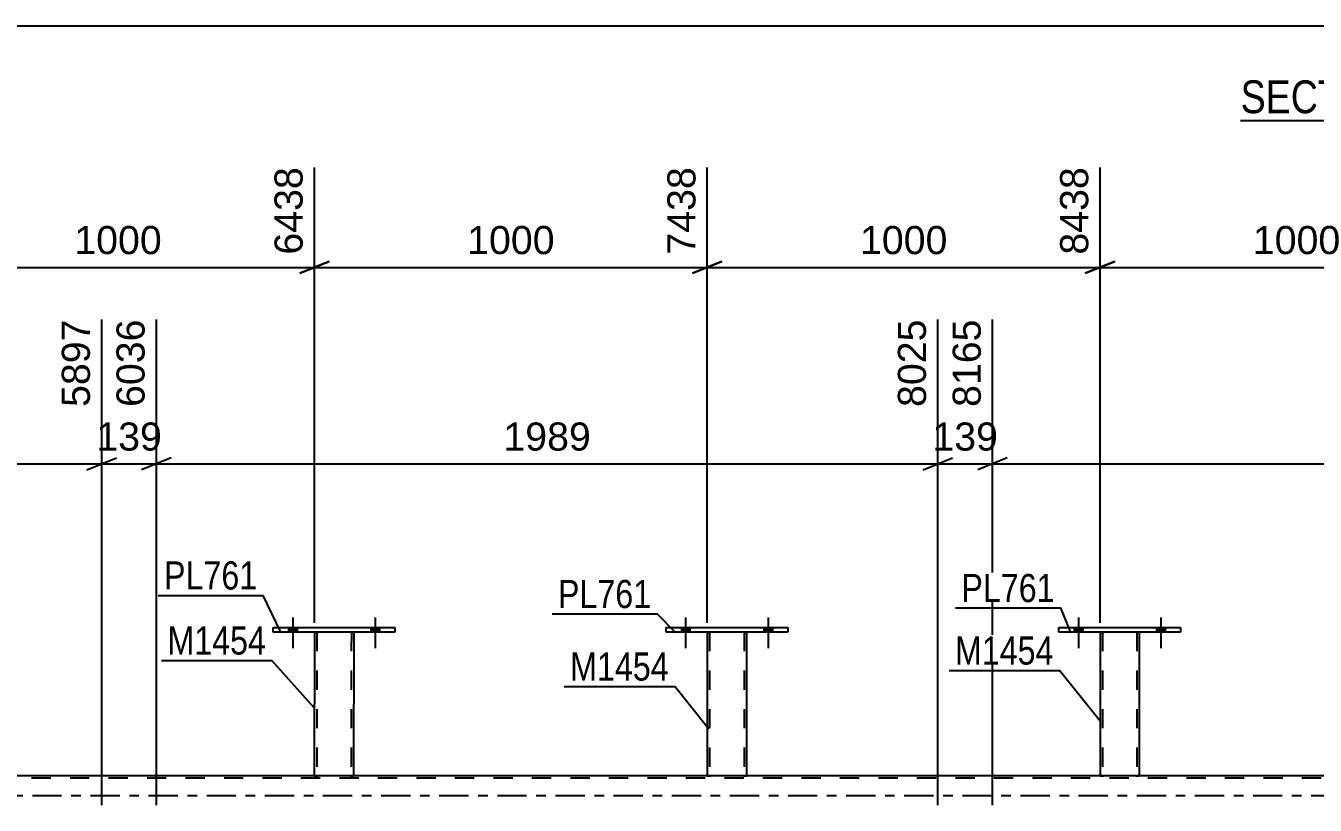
# Model space of a CAD drawing. Header units: millimetres. Extents: x -49 to 792, y -433 to 161.
# Drawn here: x 216.7 to 347.9, y -1 to 78.4 of the extents above; entities that cross this region are included whole.
import ezdxf

# ---------------------------------------------------------------- set-up
doc = ezdxf.new("R2010")
doc.units = ezdxf.units.MM
doc.linetypes.add('DXK_LINE_DOT2', pattern=[3.9198, 1.9599, -1.9599])
doc.linetypes.add('DXK_LINE_DOT3', pattern=[5.9187, 2.979, -0.9799, 0.9799, -0.9799])
doc.styles.add('Arial', font='ARIAL.TTF', dxfattribs={"height": 0.2})
doc.styles.add('Arial Narrow', font='ARIALN.TTF', dxfattribs={"height": 0.2})

# ---------------------------------------------------------------- blocks, each defined once
blk = doc.blocks.new('Unknown-203723993-12 - 2545')
at = {"color": 6, "linetype": 'Continuous'}
blk.add_line((340.35, 68.76), (367.99, 68.76), dxfattribs=at)
at = {"color": 0, "linetype": 'Continuous'}
for points in [[(358.46, 69.51), (358.46, 73.01), (340.35, 73.01), (340.35, 69.51)], [(362.06, 69.51), (362.06, 73.01), (359.51, 73.01), (359.51, 69.51)], [(364.39, 69.51), (364.39, 73.01), (363.11, 73.01), (363.11, 69.51)], [(367.99, 69.51), (367.99, 73.01), (365.44, 73.01), (365.44, 69.51)]]:
    blk.add_wipeout(points, dxfattribs=at)
at = {"color": 7, "linetype": 'Continuous', "style": 'Arial Narrow'}
for s, p in [('SECTION ', (340.35, 69.51)), ('A', (359.51, 69.51)), ('A', (365.44, 69.51)), ('-', (363.11, 69.51))]:
    blk.add_text(s, height=3.34, dxfattribs=at).set_placement(p)
blk = doc.blocks.new('Part-203723993-3401 - 3316')
at = {"color": 7, "linetype": 'DXK_LINE_DOT2'}
for p, q in [((709.17, 1.76), (33.84, 1.76)), ((250.03, 2), (246.07, 2)), ((290.03, 2), (286.07, 2)), ((330.03, 2), (326.07, 2))]:
    blk.add_line(p, q, dxfattribs=at)
at = {"color": 2, "linetype": 'Continuous'}
for p, q in [((246.07, 2), (210.03, 2)), ((286.07, 2), (250.03, 2)), ((326.07, 2), (290.03, 2)), ((366.07, 2), (330.03, 2))]:
    blk.add_line(p, q, dxfattribs=at)
at = {"color": 7, "linetype": 'DXK_LINE_DOT3'}
blk.add_line((33.84, 0), (718.97, 0), dxfattribs=at)
blk = doc.blocks.new('Bolt-203723993-3368 - 3316')
at = {"linetype": 'Continuous'}
for points in [[(323.39, 16.64), (324.27, 16.64), (324.27, 17.12), (323.39, 17.12)], [(331.79, 16.64), (332.67, 16.64), (332.67, 17.12), (331.79, 17.12)]]:
    blk.add_hatch(color=1, dxfattribs=at).paths.add_polyline_path(points)
at = {"color": 1, "linetype": 'Continuous'}
for p, q in [((323.39, 17.12), (323.39, 16.64)), ((323.83, 18.12), (323.83, 15)), ((324.27, 17.12), (324.27, 16.64)), ((331.79, 17.12), (331.79, 16.64)), ((332.23, 18.12), (332.23, 15)), ((332.67, 17.12), (332.67, 16.64))]:
    blk.add_line(p, q, dxfattribs=at)
blk = doc.blocks.new('Bolt-203723993-3369 - 3316')
at = {"linetype": 'Continuous'}
for points in [[(323.39, 16.64), (324.27, 16.64), (324.27, 17.12), (323.39, 17.12)], [(331.79, 16.64), (332.67, 16.64), (332.67, 17.12), (331.79, 17.12)]]:
    blk.add_hatch(color=1, dxfattribs=at).paths.add_polyline_path(points)
at = {"color": 1, "linetype": 'Continuous'}
for p, q in [((323.39, 17.12), (323.39, 16.64)), ((323.83, 18.12), (323.83, 15)), ((324.27, 17.12), (324.27, 16.64)), ((331.79, 17.12), (331.79, 16.64)), ((332.23, 18.12), (332.23, 15)), ((332.67, 17.12), (332.67, 16.64))]:
    blk.add_line(p, q, dxfattribs=at)
blk = doc.blocks.new('Bolt-203723993-3370 - 3316')
at = {"linetype": 'Continuous'}
for points in [[(283.4, 16.64), (284.28, 16.64), (284.28, 17.12), (283.4, 17.12)], [(291.8, 16.64), (292.68, 16.64), (292.68, 17.12), (291.8, 17.12)]]:
    blk.add_hatch(color=1, dxfattribs=at).paths.add_polyline_path(points)
at = {"color": 1, "linetype": 'Continuous'}
for p, q in [((283.4, 17.12), (283.4, 16.64)), ((283.84, 18.12), (283.83, 15)), ((284.28, 17.12), (284.28, 16.64)), ((291.8, 17.12), (291.8, 16.64)), ((292.24, 18.12), (292.23, 15)), ((292.68, 17.12), (292.68, 16.64))]:
    blk.add_line(p, q, dxfattribs=at)
blk = doc.blocks.new('Bolt-203723993-3371 - 3316')
at = {"linetype": 'Continuous'}
for points in [[(283.4, 16.64), (284.28, 16.64), (284.28, 17.12), (283.4, 17.12)], [(291.8, 16.64), (292.68, 16.64), (292.68, 17.12), (291.8, 17.12)]]:
    blk.add_hatch(color=1, dxfattribs=at).paths.add_polyline_path(points)
at = {"color": 1, "linetype": 'Continuous'}
for p, q in [((283.4, 17.12), (283.4, 16.64)), ((283.84, 18.12), (283.83, 15)), ((284.28, 17.12), (284.28, 16.64)), ((291.8, 17.12), (291.8, 16.64)), ((292.24, 18.12), (292.23, 15)), ((292.68, 17.12), (292.68, 16.64))]:
    blk.add_line(p, q, dxfattribs=at)
blk = doc.blocks.new('Bolt-203723993-3372 - 3316')
at = {"linetype": 'Continuous'}
for points in [[(243.4, 16.64), (244.28, 16.64), (244.28, 17.12), (243.4, 17.12)], [(251.8, 16.64), (252.68, 16.64), (252.68, 17.12), (251.8, 17.12)]]:
    blk.add_hatch(color=1, dxfattribs=at).paths.add_polyline_path(points)
at = {"color": 1, "linetype": 'Continuous'}
for p, q in [((243.4, 17.12), (243.4, 16.64)), ((243.84, 18.12), (243.84, 15)), ((244.28, 17.12), (244.28, 16.64)), ((251.8, 17.12), (251.8, 16.64)), ((252.24, 18.12), (252.24, 15)), ((252.68, 17.12), (252.68, 16.64))]:
    blk.add_line(p, q, dxfattribs=at)
blk = doc.blocks.new('Bolt-203723993-3373 - 3316')
at = {"linetype": 'Continuous'}
for points in [[(243.4, 16.64), (244.28, 16.64), (244.28, 17.12), (243.4, 17.12)], [(251.8, 16.64), (252.68, 16.64), (252.68, 17.12), (251.8, 17.12)]]:
    blk.add_hatch(color=1, dxfattribs=at).paths.add_polyline_path(points)
at = {"color": 1, "linetype": 'Continuous'}
for p, q in [((243.4, 17.12), (243.4, 16.64)), ((243.84, 18.12), (243.84, 15)), ((244.28, 17.12), (244.28, 16.64)), ((251.8, 17.12), (251.8, 16.64)), ((252.24, 18.12), (252.24, 15)), ((252.68, 17.12), (252.68, 16.64))]:
    blk.add_line(p, q, dxfattribs=at)
blk = doc.blocks.new('Part-203723993-3546 - 3316')
at = {"color": 2, "linetype": 'Continuous'}
for p, q in [((321.83, 16.64), (321.83, 17.12)), ((321.83, 17.12), (334.23, 17.12)), ((334.23, 17.12), (334.23, 16.64)), ((334.23, 16.64), (321.83, 16.64))]:
    blk.add_line(p, q, dxfattribs=at)
blk = doc.blocks.new('Part-203723993-3551 - 3316')
at = {"color": 2, "linetype": 'Continuous'}
for p, q in [((326.03, 16.64), (326.03, 2)), ((330.03, 16.64), (330.03, 2)), ((326.07, 2), (326.03, 2)), ((326.17, 2), (326.07, 2)), ((326.33, 2), (326.17, 2)), ((329.73, 2), (326.33, 2)), ((329.89, 2), (329.73, 2)), ((329.99, 2), (329.89, 2)), ((330.03, 2), (329.99, 2))]:
    blk.add_line(p, q, dxfattribs=at)
at = {"color": 7, "linetype": 'DXK_LINE_DOT2'}
for p, q in [((326.03, 16.64), (326.03, 16.64)), ((326.03, 16.64), (326.03, 16.64)), ((326.03, 16.64), (326.03, 16.64)), ((326.07, 16.64), (326.03, 16.64)), ((326.03, 16.64), (326.07, 16.64)), ((326.17, 16.64), (326.07, 16.64)), ((326.07, 16.64), (326.17, 16.64)), ((326.33, 16.64), (326.17, 16.64)), ((326.17, 16.64), (326.33, 16.64)), ((326.27, 16.64), (326.27, 16.64)), ((326.27, 16.64), (326.27, 2)), ((326.29, 16.64), (326.27, 16.64)), ((326.27, 16.64), (326.29, 16.64)), ((326.34, 16.64), (326.29, 16.64)), ((326.29, 16.64), (326.34, 16.64)), ((329.74, 16.64), (326.33, 16.64)), ((329.74, 16.64), (326.33, 16.64)), ((329.65, 16.64), (326.34, 16.64)), ((326.34, 16.64), (326.42, 16.64)), ((329.72, 16.64), (326.42, 16.64)), ((329.72, 16.64), (329.65, 16.64)), ((329.78, 16.64), (329.72, 16.64)), ((329.72, 16.64), (329.78, 16.64)), ((329.74, 16.64), (329.89, 16.64)), ((329.89, 16.64), (329.74, 16.64)), ((329.79, 16.64), (329.78, 16.64)), ((329.78, 16.64), (329.79, 16.64)), ((329.79, 16.64), (329.79, 16.64)), ((329.79, 16.64), (329.79, 2)), ((329.89, 16.64), (330, 16.64)), ((330, 16.64), (329.89, 16.64)), ((330, 16.64), (330.03, 16.64)), ((330.03, 16.64), (330, 16.64)), ((330.03, 16.64), (330.03, 16.64)), ((330.03, 16.64), (330.03, 16.64)), ((330.03, 16.64), (330.03, 16.64)), ((326.03, 2), (326.07, 2)), ((326.07, 2), (326.17, 2)), ((326.17, 2), (326.33, 2)), ((326.27, 2), (326.29, 2)), ((326.27, 2), (326.29, 2)), ((329.64, 2), (326.29, 2)), ((326.29, 2), (326.33, 2)), ((329.73, 2), (326.33, 2)), ((326.33, 2), (326.34, 2)), ((326.34, 2), (326.42, 2)), ((329.72, 2), (326.42, 2)), ((329.72, 2), (329.64, 2)), ((329.77, 2), (329.72, 2)), ((329.72, 2), (329.77, 2)), ((329.73, 2), (329.89, 2)), ((329.79, 2), (329.77, 2)), ((329.77, 2), (329.79, 2)), ((329.89, 2), (329.99, 2)), ((329.99, 2), (330.03, 2))]:
    blk.add_line(p, q, dxfattribs=at)
blk = doc.blocks.new('Part-203723993-3556 - 3316')
at = {"color": 2, "linetype": 'Continuous'}
for p, q in [((281.84, 16.64), (281.84, 17.12)), ((281.84, 17.12), (294.24, 17.12)), ((294.24, 17.12), (294.24, 16.64)), ((294.24, 16.64), (281.84, 16.64))]:
    blk.add_line(p, q, dxfattribs=at)
blk = doc.blocks.new('Part-203723993-3561 - 3316')
at = {"color": 2, "linetype": 'Continuous'}
for p, q in [((286.04, 16.64), (286.03, 2)), ((290.04, 16.64), (290.03, 2)), ((286.07, 2), (286.03, 2)), ((286.17, 2), (286.07, 2)), ((286.33, 2), (286.17, 2)), ((289.73, 2), (286.33, 2)), ((289.89, 2), (289.73, 2)), ((289.99, 2), (289.89, 2)), ((290.03, 2), (289.99, 2))]:
    blk.add_line(p, q, dxfattribs=at)
at = {"color": 7, "linetype": 'DXK_LINE_DOT2'}
for p, q in [((286.04, 16.64), (286.04, 16.64)), ((286.04, 16.64), (286.04, 16.64)), ((286.04, 16.64), (286.04, 16.64)), ((286.07, 16.64), (286.04, 16.64)), ((286.04, 16.64), (286.07, 16.64)), ((286.18, 16.64), (286.07, 16.64)), ((286.07, 16.64), (286.18, 16.64)), ((286.33, 16.64), (286.18, 16.64)), ((286.18, 16.64), (286.33, 16.64)), ((286.28, 16.64), (286.27, 2)), ((286.28, 16.64), (286.28, 16.64)), ((286.29, 16.64), (286.28, 16.64)), ((286.28, 16.64), (286.29, 16.64)), ((286.35, 16.64), (286.29, 16.64)), ((286.29, 16.64), (286.35, 16.64)), ((289.74, 16.64), (286.33, 16.64)), ((289.74, 16.64), (286.33, 16.64)), ((289.65, 16.64), (286.35, 16.64)), ((286.35, 16.64), (286.42, 16.64)), ((289.73, 16.64), (286.42, 16.64)), ((289.73, 16.64), (289.65, 16.64)), ((289.78, 16.64), (289.73, 16.64)), ((289.73, 16.64), (289.78, 16.64)), ((289.74, 16.64), (289.89, 16.64)), ((289.89, 16.64), (289.74, 16.64)), ((289.8, 16.64), (289.78, 16.64)), ((289.78, 16.64), (289.8, 16.64)), ((289.8, 16.64), (289.79, 2)), ((289.8, 16.64), (289.8, 16.64)), ((289.89, 16.64), (290, 16.64)), ((290, 16.64), (289.89, 16.64)), ((290, 16.64), (290.04, 16.64)), ((290.04, 16.64), (290, 16.64)), ((290.04, 16.64), (290.04, 16.64)), ((290.04, 16.64), (290.04, 16.64)), ((290.04, 16.64), (290.04, 16.64)), ((286.03, 2), (286.07, 2)), ((286.07, 2), (286.17, 2)), ((286.17, 2), (286.33, 2)), ((286.27, 2), (286.29, 2)), ((286.27, 2), (286.29, 2)), ((289.64, 2), (286.29, 2)), ((286.29, 2), (286.33, 2)), ((289.73, 2), (286.33, 2)), ((286.33, 2), (286.34, 2)), ((286.34, 2), (286.42, 2)), ((289.72, 2), (286.42, 2)), ((289.72, 2), (289.64, 2)), ((289.77, 2), (289.72, 2)), ((289.72, 2), (289.77, 2)), ((289.73, 2), (289.89, 2)), ((289.79, 2), (289.77, 2)), ((289.77, 2), (289.79, 2)), ((289.89, 2), (289.99, 2)), ((289.99, 2), (290.03, 2))]:
    blk.add_line(p, q, dxfattribs=at)
blk = doc.blocks.new('Part-203723993-3566 - 3316')
at = {"color": 2, "linetype": 'Continuous'}
for p, q in [((241.84, 16.64), (241.84, 17.12)), ((241.84, 17.12), (254.24, 17.12)), ((254.24, 17.12), (254.24, 16.64)), ((254.24, 16.64), (241.84, 16.64))]:
    blk.add_line(p, q, dxfattribs=at)
blk = doc.blocks.new('Part-203723993-3571 - 3316')
at = {"color": 2, "linetype": 'Continuous'}
for p, q in [((246.04, 16.64), (246.03, 2)), ((250.04, 16.64), (250.03, 2)), ((246.07, 2), (246.03, 2)), ((246.17, 2), (246.07, 2)), ((246.33, 2), (246.17, 2)), ((249.74, 2), (246.33, 2)), ((249.89, 2), (249.74, 2)), ((250, 2), (249.89, 2)), ((250.03, 2), (250, 2))]:
    blk.add_line(p, q, dxfattribs=at)
at = {"color": 7, "linetype": 'DXK_LINE_DOT2'}
for p, q in [((246.04, 16.64), (246.04, 16.64)), ((246.04, 16.64), (246.04, 16.64)), ((246.04, 16.64), (246.04, 16.64)), ((246.07, 16.64), (246.04, 16.64)), ((246.04, 16.64), (246.07, 16.64)), ((246.18, 16.64), (246.07, 16.64)), ((246.07, 16.64), (246.18, 16.64)), ((246.33, 16.64), (246.18, 16.64)), ((246.18, 16.64), (246.33, 16.64)), ((246.28, 16.64), (246.27, 2)), ((246.28, 16.64), (246.28, 16.64)), ((246.3, 16.64), (246.28, 16.64)), ((246.28, 16.64), (246.3, 16.64)), ((246.35, 16.64), (246.3, 16.64)), ((246.3, 16.64), (246.35, 16.64)), ((249.74, 16.64), (246.33, 16.64)), ((249.74, 16.64), (246.33, 16.64)), ((249.65, 16.64), (246.35, 16.64)), ((246.35, 16.64), (246.43, 16.64)), ((249.73, 16.64), (246.43, 16.64)), ((249.73, 16.64), (249.65, 16.64)), ((249.78, 16.64), (249.73, 16.64)), ((249.73, 16.64), (249.78, 16.64)), ((249.74, 16.64), (249.9, 16.64)), ((249.9, 16.64), (249.74, 16.64)), ((249.8, 16.64), (249.78, 16.64)), ((249.78, 16.64), (249.8, 16.64)), ((249.8, 16.64), (249.79, 2)), ((249.8, 16.64), (249.8, 16.64)), ((249.9, 16.64), (250, 16.64)), ((250, 16.64), (249.9, 16.64)), ((250, 16.64), (250.04, 16.64)), ((250.04, 16.64), (250, 16.64)), ((250.04, 16.64), (250.04, 16.64)), ((250.04, 16.64), (250.04, 16.64)), ((250.04, 16.64), (250.04, 16.64)), ((246.03, 2), (246.07, 2)), ((246.07, 2), (246.17, 2)), ((246.17, 2), (246.33, 2)), ((246.27, 2), (246.29, 2)), ((246.27, 2), (246.29, 2)), ((249.64, 2), (246.29, 2)), ((246.29, 2), (246.33, 2)), ((249.74, 2), (246.33, 2)), ((246.33, 2), (246.34, 2)), ((246.34, 2), (246.42, 2)), ((249.72, 2), (246.42, 2)), ((249.72, 2), (249.64, 2)), ((249.77, 2), (249.72, 2)), ((249.72, 2), (249.77, 2)), ((249.74, 2), (249.89, 2)), ((249.79, 2), (249.77, 2)), ((249.77, 2), (249.79, 2)), ((249.89, 2), (250, 2)), ((250, 2), (250.03, 2))]:
    blk.add_line(p, q, dxfattribs=at)
blk = doc.blocks.new('StraightDimension-203723993-4225 - 3316')
at = {"color": 7, "linetype": 'Continuous'}
for p, q in [((309.51, -1), (309.51, 48.48)), ((315.09, -1), (315.09, 48.48)), ((308.01, 33.18), (311.01, 34.38)), ((316.59, 34.38), (313.59, 33.18)), ((309.51, 33.78), (315.09, 33.78))]:
    blk.add_line(p, q, dxfattribs=at)
at = {"color": 0}
blk.add_wipeout([(316.23, 34.53), (316.23, 38.73), (308.36, 38.73), (308.36, 34.53)], dxfattribs=at)
at = {"color": 3, "style": 'Arial'}
blk.add_text('139', height=2.865, dxfattribs=at).set_placement((308.96, 35.13))
at = {"color": 0, "linetype": 'Continuous'}
blk.add_wipeout([(314.49, 49.08), (310.29, 49.08), (310.29, 38.98), (314.49, 38.98)], dxfattribs=at)
at = {"color": 3, "linetype": 'Continuous', "style": 'Arial'}
blk.add_text('8165', height=2.865, rotation=90.0002, dxfattribs=at).set_placement((313.89, 39.58))
blk = doc.blocks.new('StraightDimension-203723993-4523 - 3316')
at = {"color": 7, "linetype": 'Continuous'}
for p, q in [((224.38, -1), (224.38, 48.48)), ((229.95, -1), (229.95, 48.48)), ((222.88, 33.18), (225.88, 34.38)), ((231.45, 34.38), (228.45, 33.18)), ((224.38, 33.78), (229.95, 33.78))]:
    blk.add_line(p, q, dxfattribs=at)
at = {"color": 0}
blk.add_wipeout([(231.1, 34.53), (231.1, 38.73), (223.23, 38.73), (223.23, 34.53)], dxfattribs=at)
at = {"color": 3, "style": 'Arial'}
blk.add_text('139', height=2.865, dxfattribs=at).set_placement((223.83, 35.13))
at = {"color": 0, "linetype": 'Continuous'}
blk.add_wipeout([(229.35, 49.08), (225.15, 49.08), (225.15, 38.98), (229.35, 38.98)], dxfattribs=at)
at = {"color": 3, "linetype": 'Continuous', "style": 'Arial'}
blk.add_text('6036', height=2.865, rotation=90.0002, dxfattribs=at).set_placement((228.75, 39.58))
blk = doc.blocks.new('StraightDimension-203723993-4313 - 3316')
at = {"color": 7, "linetype": 'Continuous'}
for p, q in [((229.95, -1), (229.95, 48.48)), ((309.51, -1), (309.51, 48.48)), ((231.45, 34.38), (228.45, 33.18)), ((308.01, 33.18), (311.01, 34.38)), ((229.95, 33.78), (309.51, 33.78))]:
    blk.add_line(p, q, dxfattribs=at)
at = {"color": 0}
blk.add_wipeout([(274.78, 34.53), (274.78, 38.73), (264.68, 38.73), (264.68, 34.53)], dxfattribs=at)
at = {"color": 3, "style": 'Arial'}
blk.add_text('1989', height=2.865, dxfattribs=at).set_placement((265.28, 35.13))
at = {"color": 0, "linetype": 'Continuous'}
blk.add_wipeout([(308.91, 49.08), (304.71, 49.08), (304.71, 38.98), (308.91, 38.98)], dxfattribs=at)
at = {"color": 3, "linetype": 'Continuous', "style": 'Arial'}
blk.add_text('8025', height=2.865, rotation=90.0002, dxfattribs=at).set_placement((308.31, 39.58))
blk = doc.blocks.new('StraightDimension-203723993-4068 - 3316')
at = {"color": 7, "linetype": 'Continuous'}
for p, q in [((286.04, 17.59), (286.04, 63.99)), ((326.03, 17.58), (326.03, 63.99)), ((287.54, 54.4), (284.54, 53.2)), ((324.53, 53.2), (327.53, 54.4)), ((286.04, 53.8), (326.03, 53.8))]:
    blk.add_line(p, q, dxfattribs=at)
at = {"color": 0}
blk.add_wipeout([(311.08, 54.55), (311.08, 58.75), (300.99, 58.75), (300.99, 54.55)], dxfattribs=at)
at = {"color": 3, "style": 'Arial'}
blk.add_text('1000', height=2.865, dxfattribs=at).set_placement((301.59, 55.15))
at = {"color": 0, "linetype": 'Continuous'}
blk.add_wipeout([(325.43, 64.59), (321.23, 64.59), (321.23, 54.5), (325.43, 54.5)], dxfattribs=at)
at = {"color": 3, "linetype": 'Continuous', "style": 'Arial'}
blk.add_text('8438', height=2.865, rotation=90.0002, dxfattribs=at).set_placement((324.83, 55.1))
blk = doc.blocks.new('StraightDimension-203723993-4076 - 3316')
at = {"color": 7, "linetype": 'Continuous'}
for p, q in [((246.04, 17.6), (246.04, 63.99)), ((286.04, 17.59), (286.04, 63.99)), ((247.54, 54.4), (244.54, 53.2)), ((284.54, 53.2), (287.54, 54.4)), ((246.04, 53.8), (286.04, 53.8))]:
    blk.add_line(p, q, dxfattribs=at)
at = {"color": 0}
blk.add_wipeout([(271.08, 54.55), (271.08, 58.75), (260.99, 58.75), (260.99, 54.55)], dxfattribs=at)
at = {"color": 3, "style": 'Arial'}
blk.add_text('1000', height=2.865, dxfattribs=at).set_placement((261.59, 55.15))
at = {"color": 0, "linetype": 'Continuous'}
blk.add_wipeout([(285.44, 64.59), (281.24, 64.59), (281.24, 54.5), (285.44, 54.5)], dxfattribs=at)
at = {"color": 3, "linetype": 'Continuous', "style": 'Arial'}
blk.add_text('7438', height=2.865, rotation=90.0002, dxfattribs=at).set_placement((284.84, 55.1))
blk = doc.blocks.new('StraightDimension-203723993-4084 - 3316')
at = {"color": 7, "linetype": 'Continuous'}
for p, q in [((206.04, 17.62), (206.04, 63.99)), ((246.04, 17.6), (246.04, 63.99)), ((207.54, 54.4), (204.54, 53.2)), ((244.54, 53.2), (247.54, 54.4)), ((206.04, 53.8), (246.04, 53.8))]:
    blk.add_line(p, q, dxfattribs=at)
at = {"color": 0}
blk.add_wipeout([(231.08, 54.55), (231.08, 58.75), (220.99, 58.75), (220.99, 54.55)], dxfattribs=at)
at = {"color": 3, "style": 'Arial'}
blk.add_text('1000', height=2.865, dxfattribs=at).set_placement((221.59, 55.15))
at = {"color": 0, "linetype": 'Continuous'}
blk.add_wipeout([(245.44, 64.59), (241.24, 64.59), (241.24, 54.5), (245.44, 54.5)], dxfattribs=at)
at = {"color": 3, "linetype": 'Continuous', "style": 'Arial'}
blk.add_text('6438', height=2.865, rotation=90.0002, dxfattribs=at).set_placement((244.84, 55.1))
blk = doc.blocks.new('StraightDimension-203723993-4192 - 3316')
at = {"color": 7, "linetype": 'Continuous'}
for p, q in [((326.03, 17.58), (326.03, 63.99)), ((366.04, 17.58), (366.04, 63.99)), ((327.53, 54.4), (324.53, 53.2)), ((364.54, 53.2), (367.54, 54.4)), ((326.03, 53.8), (366.04, 53.8))]:
    blk.add_line(p, q, dxfattribs=at)
at = {"color": 0}
blk.add_wipeout([(351.08, 54.55), (351.08, 58.75), (340.99, 58.75), (340.99, 54.55)], dxfattribs=at)
at = {"color": 3, "style": 'Arial'}
blk.add_text('1000', height=2.865, dxfattribs=at).set_placement((341.59, 55.15))
at = {"color": 0, "linetype": 'Continuous'}
blk.add_wipeout([(365.44, 64.59), (361.24, 64.59), (361.24, 54.5), (365.44, 54.5)], dxfattribs=at)
at = {"color": 3, "linetype": 'Continuous', "style": 'Arial'}
blk.add_text('9438', height=2.865, rotation=90.0002, dxfattribs=at).set_placement((364.84, 55.1))
blk = doc.blocks.new('StraightDimension-203723993-4247 - 3316')
at = {"color": 7, "linetype": 'Continuous'}
for p, q in [((394.64, -1), (394.64, 50.7)), ((315.09, -1), (315.09, 48.48)), ((316.59, 34.38), (313.59, 33.18)), ((393.14, 33.18), (396.14, 34.38)), ((315.09, 33.78), (394.64, 33.78))]:
    blk.add_line(p, q, dxfattribs=at)
at = {"color": 0}
blk.add_wipeout([(359.91, 34.53), (359.91, 38.73), (349.82, 38.73), (349.82, 34.53)], dxfattribs=at)
at = {"color": 3, "style": 'Arial'}
blk.add_text('1989', height=2.865, dxfattribs=at).set_placement((350.42, 35.13))
at = {"color": 0, "linetype": 'Continuous'}
blk.add_wipeout([(394.04, 51.3), (389.84, 51.3), (389.84, 38.98), (394.04, 38.98)], dxfattribs=at)
at = {"color": 3, "linetype": 'Continuous', "style": 'Arial'}
blk.add_text('10154', height=2.865, rotation=90.0002, dxfattribs=at).set_placement((393.44, 39.58))
blk = doc.blocks.new('StraightDimension-203723993-4501 - 3316')
at = {"color": 7, "linetype": 'Continuous'}
for p, q in [((144.82, -1), (144.82, 48.48)), ((224.38, -1), (224.38, 48.48)), ((146.32, 34.38), (143.32, 33.18)), ((222.88, 33.18), (225.88, 34.38)), ((144.82, 33.78), (224.38, 33.78))]:
    blk.add_line(p, q, dxfattribs=at)
at = {"color": 0}
blk.add_wipeout([(189.64, 34.53), (189.64, 38.73), (179.55, 38.73), (179.55, 34.53)], dxfattribs=at)
at = {"color": 3, "style": 'Arial'}
blk.add_text('1989', height=2.865, dxfattribs=at).set_placement((180.15, 35.13))
at = {"color": 0, "linetype": 'Continuous'}
blk.add_wipeout([(223.78, 49.08), (219.58, 49.08), (219.58, 38.98), (223.78, 38.98)], dxfattribs=at)
at = {"color": 3, "linetype": 'Continuous', "style": 'Arial'}
blk.add_text('5897', height=2.865, rotation=90.0002, dxfattribs=at).set_placement((223.18, 39.58))
blk = doc.blocks.new('StraightDimension-203723993-2835 - 2545')
at = {"color": 7, "linetype": 'Continuous'}
blk.add_line((-0.64, 78.41), (709.81, 78.41), dxfattribs=at)
blk = doc.blocks.new('Mark-203723993-3542 - 3316')
at = {"color": 0}
blk.add_wipeout([(321.43, 19.7), (321.43, 22.7), (311.92, 22.7), (311.92, 19.7)], dxfattribs=at)
blk.add_wipeout([(321.43, 19.7), (321.43, 22.7), (311.92, 22.7), (311.92, 19.7)], dxfattribs=at)
at = {"color": 30, "linetype": 'Continuous'}
for p in [(311.32, 19.1), (323.04, 16.65)]:
    blk.add_line(p, (322.03, 19.1), dxfattribs=at)
at = {"color": 3, "style": 'Arial Narrow'}
blk.add_text('PL761', height=2.863, dxfattribs=at).set_placement((311.92, 19.7))
blk = doc.blocks.new('Mark-203723993-3547 - 3316')
at = {"color": 0}
blk.add_wipeout([(321.31, 13.33), (321.31, 16.33), (311.26, 16.33), (311.26, 13.33)], dxfattribs=at)
blk.add_wipeout([(321.31, 13.33), (321.31, 16.33), (311.26, 16.33), (311.26, 13.33)], dxfattribs=at)
at = {"color": 30, "linetype": 'Continuous'}
for p in [(310.66, 12.73), (326.03, 7.58)]:
    blk.add_line(p, (321.91, 12.73), dxfattribs=at)
at = {"color": 3, "style": 'Arial Narrow'}
blk.add_text('M1454', height=2.863, dxfattribs=at).set_placement((311.26, 13.33))
blk = doc.blocks.new('Mark-203723993-3552 - 3316')
at = {"color": 0}
blk.add_wipeout([(280.35, 19.09), (280.35, 22.09), (270.84, 22.09), (270.84, 19.09)], dxfattribs=at)
blk.add_wipeout([(280.35, 19.09), (280.35, 22.09), (270.84, 22.09), (270.84, 19.09)], dxfattribs=at)
at = {"color": 30, "linetype": 'Continuous'}
for p in [(270.24, 18.49), (282.78, 16.64)]:
    blk.add_line(p, (280.95, 18.49), dxfattribs=at)
at = {"color": 3, "style": 'Arial Narrow'}
blk.add_text('PL761', height=2.863, dxfattribs=at).set_placement((270.84, 19.09))
blk = doc.blocks.new('Mark-203723993-3557 - 3316')
at = {"color": 0}
blk.add_wipeout([(282.14, 11.7), (282.14, 14.7), (272.08, 14.7), (272.08, 11.7)], dxfattribs=at)
blk.add_wipeout([(282.14, 11.7), (282.14, 14.7), (272.08, 14.7), (272.08, 11.7)], dxfattribs=at)
at = {"color": 30, "linetype": 'Continuous'}
for p in [(271.48, 11.1), (286.19, 6.74)]:
    blk.add_line(p, (282.74, 11.1), dxfattribs=at)
at = {"color": 3, "style": 'Arial Narrow'}
blk.add_text('M1454', height=2.863, dxfattribs=at).set_placement((272.08, 11.7))
blk = doc.blocks.new('Mark-203723993-3562 - 3316')
at = {"color": 0}
blk.add_wipeout([(240.23, 20.98), (240.23, 23.98), (230.73, 23.98), (230.73, 20.98)], dxfattribs=at)
blk.add_wipeout([(240.23, 20.98), (240.23, 23.98), (230.73, 23.98), (230.73, 20.98)], dxfattribs=at)
at = {"color": 30, "linetype": 'Continuous'}
for p in [(230.13, 20.38), (242.63, 16.64)]:
    blk.add_line(p, (240.83, 20.38), dxfattribs=at)
at = {"color": 3, "style": 'Arial Narrow'}
blk.add_text('PL761', height=2.863, dxfattribs=at).set_placement((230.73, 20.98))
blk = doc.blocks.new('Mark-203723993-3567 - 3316')
at = {"color": 0}
blk.add_wipeout([(241.12, 14.35), (241.12, 17.35), (231.07, 17.35), (231.07, 14.35)], dxfattribs=at)
blk.add_wipeout([(241.12, 14.35), (241.12, 17.35), (231.07, 17.35), (231.07, 14.35)], dxfattribs=at)
at = {"color": 30, "linetype": 'Continuous'}
for p in [(230.47, 13.75), (246.03, 8.93)]:
    blk.add_line(p, (241.72, 13.75), dxfattribs=at)
at = {"color": 3, "style": 'Arial Narrow'}
blk.add_text('M1454', height=2.863, dxfattribs=at).set_placement((231.07, 14.35))

msp = doc.modelspace()

# ---------------------------------------------------------------- block references
for name in ['StraightDimension-203723993-2835 - 2545', 'Unknown-203723993-12 - 2545', 'Part-203723993-3566 - 3316', 'Bolt-203723993-3372 - 3316', 'Bolt-203723993-3373 - 3316', 'Part-203723993-3556 - 3316', 'Bolt-203723993-3370 - 3316', 'Bolt-203723993-3371 - 3316', 'Part-203723993-3546 - 3316', 'Bolt-203723993-3368 - 3316', 'Bolt-203723993-3369 - 3316', 'Part-203723993-3571 - 3316', 'Part-203723993-3561 - 3316', 'Part-203723993-3551 - 3316', 'Part-203723993-3401 - 3316']:
    msp.add_blockref(name, (0, 0))

# ---------------------------------------------------------------- next in the draw order: block references
for name in ['StraightDimension-203723993-4523 - 3316', 'StraightDimension-203723993-4225 - 3316']:
    msp.add_blockref(name, (0, 0))

# ---------------------------------------------------------------- next in the draw order: block references
msp.add_blockref('StraightDimension-203723993-4313 - 3316', (0, 0))

# ---------------------------------------------------------------- next in the draw order: block references
for name in ['StraightDimension-203723993-4068 - 3316', 'Mark-203723993-3557 - 3316']:
    msp.add_blockref(name, (0, 0))

# ---------------------------------------------------------------- next in the draw order: block references
for name in ['StraightDimension-203723993-4076 - 3316', 'StraightDimension-203723993-4192 - 3316']:
    msp.add_blockref(name, (0, 0))

# ---------------------------------------------------------------- next in the draw order: block references
for name in ['StraightDimension-203723993-4084 - 3316', 'StraightDimension-203723993-4247 - 3316', 'Mark-203723993-3552 - 3316']:
    msp.add_blockref(name, (0, 0))

# ---------------------------------------------------------------- next in the draw order: block references
for name in ['StraightDimension-203723993-4501 - 3316', 'Mark-203723993-3562 - 3316', 'Mark-203723993-3542 - 3316']:
    msp.add_blockref(name, (0, 0))

# ---------------------------------------------------------------- next in the draw order: block references
for name in ['Mark-203723993-3567 - 3316', 'Mark-203723993-3547 - 3316']:
    msp.add_blockref(name, (0, 0))

doc.saveas('drawing.dxf')
